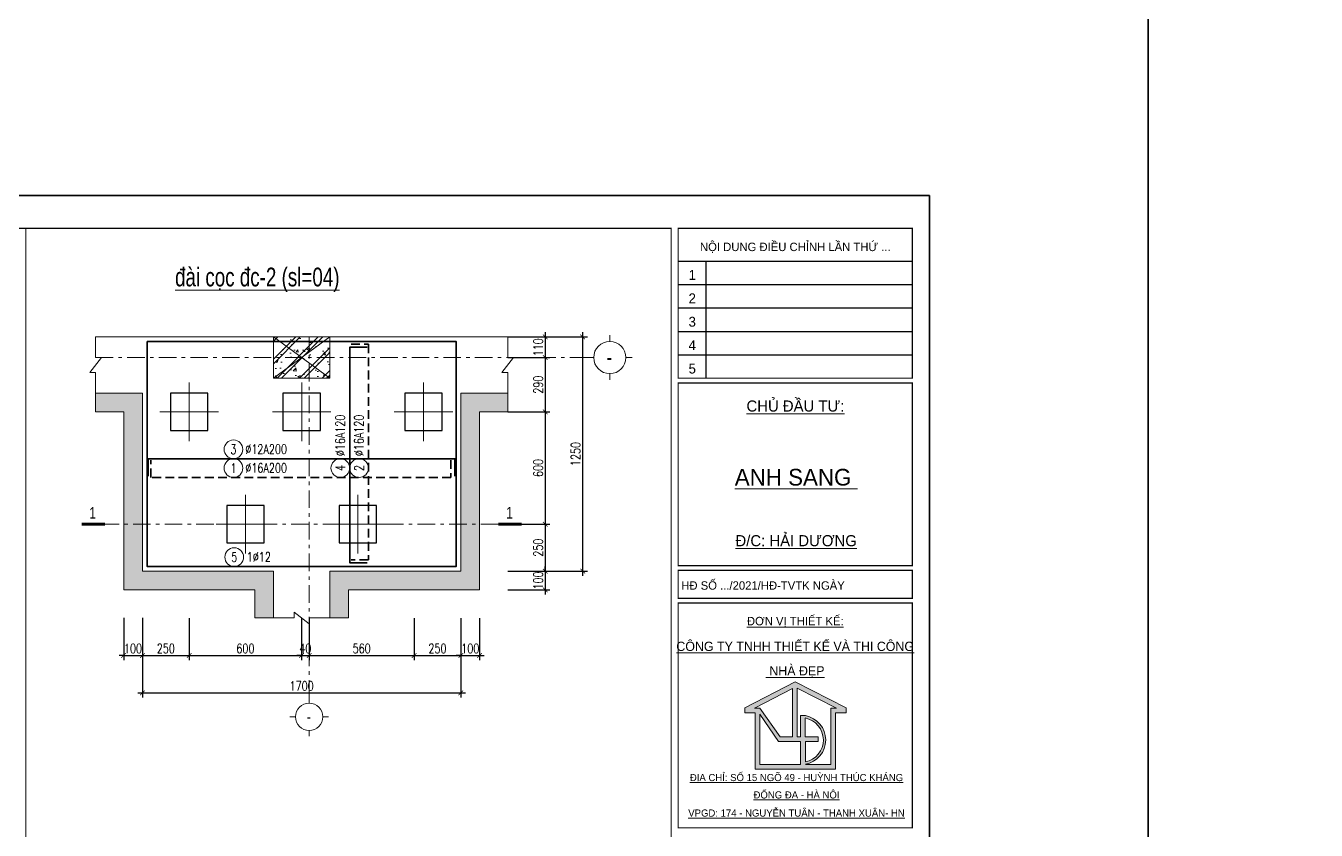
# Model space of a CAD drawing. Extents: x -2098986 to 943, y -1296280 to 73591.
# Drawn here: x -1649126 to -1621574, y -1069905 to -1052732 of the extents above; entities that cross this region are included whole.
import ezdxf
from ezdxf.enums import TextEntityAlignment as Align

# ---------------------------------------------------------------- set-up
doc = ezdxf.new("R2010")
doc.units = 0
doc.header["$LTSCALE"] = 150
doc.header["$PDMODE"] = 35
for name, pattern in [('_Tim', [9, 5, -1.5, 1, -1.5]), ('HIDDEN', [0.375, 0.25, -0.125]), ('HIDDEN2', [4.7625, 3.175, -1.5875])]:
    doc.linetypes.add(name, pattern=pattern)
doc.layers.get('0').update_dxf_attribs({"lineweight": 18})
doc.layers.get('Defpoints').update_dxf_attribs({"lineweight": 18})
for name, color, linetype, lineweight in [('05.Text', 253, 'Continuous', 18), ('09.Hatch', 250, 'Continuous', 5), ('11.Khung bo', 32, 'Continuous', 50), ('12.Khung', 36, 'Continuous', 25), ('KCVN-THAY', 7, 'Continuous', 25), ('LS-CAT', 30, 'Continuous', 20), ('LS-DIM', 251, 'Continuous', 13), ('LS-HATCH', 147, 'Continuous', 9), ('LS-TEXT', 60, 'Continuous', 20), ('LS-THAY', 7, 'Continuous', 20), ('LS-THEP', 3, 'Continuous', 35), ('LS-TRUC', 108, '_Tim', 9)]:
    doc.layers.add(name, color=color, linetype=linetype, lineweight=lineweight)
doc.layers.add('DIM', color=1, linetype='Continuous')
doc.layers.add('LS-COC', color=11, linetype='Continuous')
doc.layers.add('Tpl_Bound', color=1, linetype='Continuous', plot=False)
doc.styles.add('AVANT', font='')
doc.styles.add('KCVN-LEADER', font='vnromadi.shx', dxfattribs={"width": 0.7, "height": 4})
doc.styles.add('VnAvantH', font='')
doc.styles.add('vnsimpli', font='vnsimli.shx', dxfattribs={"width": 0.75})
doc.styles.get('AVANT').set_extended_font_data('.VnAvant')
doc.styles.get('VnAvantH').set_extended_font_data('.VnAvantH')
doc.dimstyles.new('D25', dxfattribs={"dimscale": 0, "dimtxt": 200, "dimasz": 100, "dimexe": 100, "dimexo": 0, "dimgap": 50, "dimtad": 1, "dimdec": 0, "dimlfac": 0.25, "dimdsep": 46, "dimtxsty": 'vnsimpli', "dimblk1": 'ARCHTICK', "dimblk2": 'ARCHTICK', "dimsah": 1, "dimcen": 0, "dimdle": 100, "dimclrd": 256, "dimclre": 256, "dimclrt": 60, "dimadec": 0, "dimazin": 0, "dimtfac": 0.004, "dimtdec": 0, "dimtix": 1, "dimtmove": 2, "dimatfit": 3, "dimldrblk": 'ARCHTICK', "dimfxl": 1, "dimtolj": 1, "dimarcsym": 0})

# ---------------------------------------------------------------- blocks, each defined once
blk = doc.blocks.new('*U4')
at = {"layer": 'KCVN-THAY', "color": 140}
blk.add_lwpolyline([(214871.76, 86966.68), (215381.8, 86966.68), (215381.8, 86579.68), (214871.76, 86579.68)], close=True, dxfattribs=at)
blk = doc.blocks.new('100')
at = {"layer": '09.Hatch'}
h = blk.add_hatch(color=3, dxfattribs=at)
h.paths.add_polyline_path([(1897639, -927180), (1897639, -927287), (1897855, -927287), (1897855, -928484), (1898824, -928484), (1899574, -928484), (1899574, -927287), (1899801, -927287), (1899801, -927179), (1898713, -926620)])
h.paths.add_polyline_path([(1898756, -926756), (1899596, -927187), (1899473, -927187), (1899473, -928384), (1898929, -928384, 0.834181), (1898929, -927344), (1898824, -927344), (1898824, -927797), (1898756, -927797)], flags=16)
h.paths.add_polyline_path([(1898656, -927796), (1898393, -927796), (1897956, -927186), (1897843, -927186), (1898656, -926763)], flags=16)
h.paths.add_polyline_path([(1898929, -928333), (1898929, -927898), (1899202, -927898), (1899202, -927797), (1898924, -927797), (1898924, -927395, -0.822042)], flags=16)
h.paths.add_polyline_path([(1898357, -927898), (1898824, -927898), (1898824, -928384), (1897956, -928384), (1897956, -927316)], flags=16)
at = {"layer": '05.Text'}
for p, q in [((1898713, -926620), (1897639, -927180)), ((1898656, -926763), (1897843, -927186)), ((1898656, -926763), (1897843, -927186)), ((1898656, -926763), (1897843, -927186)), ((1898656, -926763), (1898656, -927796)), ((1898656, -926763), (1898656, -927796)), ((1898656, -926763), (1898656, -927796)), ((1899801, -927179), (1898713, -926620)), ((1899801, -927179), (1898713, -926620)), ((1899801, -927179), (1898713, -926620)), ((1899596, -927187), (1898756, -926756)), ((1898756, -926756), (1898756, -927797)), ((1899596, -927187), (1898756, -926756)), ((1898756, -926756), (1898756, -927797)), ((1899596, -927187), (1898756, -926756)), ((1898756, -926756), (1898756, -927797)), ((1897639, -927180), (1897639, -927287)), ((1897639, -927287), (1897855, -927287)), ((1897843, -927186), (1897956, -927186)), ((1897855, -927287), (1897855, -928484)), ((1897956, -927186), (1897956, -927186)), ((1897956, -927186), (1898393, -927796)), ((1897956, -927316), (1897956, -928384)), ((1898357, -927898), (1897956, -927316)), ((1898824, -927797), (1898824, -927344)), ((1898824, -927797), (1898824, -927344)), ((1898824, -927344), (1898929, -927344)), ((1899473, -928384), (1899473, -927187)), ((1899473, -927187), (1899596, -927187)), ((1899473, -928384), (1899473, -927187)), ((1899473, -927187), (1899596, -927187)), ((1899473, -928384), (1899473, -927187)), ((1899473, -927187), (1899596, -927187)), ((1899574, -928484), (1899574, -927287)), ((1899574, -927287), (1899801, -927287)), ((1899801, -927287), (1899801, -927179)), ((1899801, -927287), (1899801, -927179)), ((1899801, -927287), (1899801, -927179)), ((1898924, -927395), (1898924, -927797)), ((1898824, -927898), (1898357, -927898)), ((1898393, -927796), (1898656, -927796)), ((1898756, -927797), (1898824, -927797)), ((1898824, -928384), (1898824, -927898)), ((1898924, -927797), (1899202, -927797)), ((1899202, -927898), (1898929, -927898)), ((1898929, -927898), (1898929, -928333)), ((1899202, -927797), (1899202, -927898)), ((1897855, -928484), (1898824, -928484)), ((1897956, -928384), (1898824, -928384)), ((1898824, -928484), (1899574, -928484)), ((1898929, -928384), (1899473, -928384))]:
    blk.add_line(p, q, dxfattribs=at)
for radius, start, end in [(528, 280.3316, 79.6684), (478, 281.4298, 79.1164), (478, 281.4298, 79.1164), (478, 281.4298, 79.1164)]:
    blk.add_arc((1898834, -927864), radius, start, end, dxfattribs=at)
at = {"layer": '11.Khung bo', "const_width": 26.7}
for points in [[(1860913, -945240), (1860913, -916940), (1896063, -916940), (1896063, -945240)], [(1860913, -945240), (1860913, -916940), (1896063, -916940), (1896063, -945240)], [(1860913, -945240), (1860913, -916940), (1896063, -916940), (1896063, -945240)], [(1896213, -920140), (1896213, -916940), (1901213, -916940), (1901213, -920140)], [(1896213, -920140), (1896213, -916940), (1901213, -916940), (1901213, -920140)], [(1896213, -920140), (1896213, -916940), (1901213, -916940), (1901213, -920140)], [(1896213, -924140), (1901213, -924140), (1901213, -920240), (1896213, -920240)], [(1896213, -924140), (1901213, -924140), (1901213, -920240), (1896213, -920240)], [(1896213, -924140), (1901213, -924140), (1901213, -920240), (1896213, -920240)], [(1896213, -924840), (1901213, -924840), (1901213, -924240), (1896213, -924240)], [(1896213, -924840), (1901213, -924840), (1901213, -924240), (1896213, -924240)], [(1896213, -924840), (1901213, -924840), (1901213, -924240), (1896213, -924240)], [(1896213, -929740), (1901213, -929740), (1901213, -924940), (1896213, -924940)], [(1896213, -929740), (1901213, -929740), (1901213, -924940), (1896213, -924940)], [(1896213, -929740), (1901213, -929740), (1901213, -924940), (1896213, -924940)]]:
    blk.add_lwpolyline(points, close=True, dxfattribs=at)
at = {"layer": '12.Khung'}
for p, q in [((1896213, -917640), (1901213, -917640)), ((1896213, -917640), (1901213, -917640)), ((1896213, -917640), (1901213, -917640)), ((1896813, -920140), (1896813, -917640)), ((1896813, -920140), (1896813, -917640)), ((1896813, -920140), (1896813, -917640)), ((1896213, -918140), (1901213, -918140)), ((1896213, -918140), (1901213, -918140)), ((1896213, -918140), (1901213, -918140)), ((1896213, -918640), (1901213, -918640)), ((1896213, -918640), (1901213, -918640)), ((1896213, -918640), (1901213, -918640)), ((1896213, -919140), (1901213, -919140)), ((1896213, -919140), (1901213, -919140)), ((1896213, -919140), (1901213, -919140)), ((1896213, -919640), (1901213, -919640)), ((1896213, -919640), (1901213, -919640)), ((1896213, -919640), (1901213, -919640))]:
    blk.add_line(p, q, dxfattribs=at)
blk.add_lwpolyline([(1901579, -945940), (1901579, -916240), (1859580, -916240), (1859580, -945940)], close=True, dxfattribs=at)
blk.add_lwpolyline([(1901579, -945940), (1901579, -916240), (1859580, -916240), (1859580, -945940)], close=True, dxfattribs=at)
blk.add_lwpolyline([(1901579, -945940), (1901579, -916240), (1859580, -916240), (1859580, -945940)], close=True, dxfattribs=at)
at = {"layer": '05.Text', "style": 'VnAvantH'}
for s, p in [('Néi dung ®iÒu chØnh lÇn thø ...', (1898713, -917329)), ('H§ sè .../2021/H§-TVTK ngµy ', (1898057, -924540))]:
    blk.add_text(s, height=180, dxfattribs=at).set_placement(p, align=Align.MIDDLE)
at = {"layer": '05.Text'}
for s, height, style, p in [('1', 210, 'AVANT', (1896513, -918040)), ('2', 210, 'AVANT', (1896513, -918540)), ('3', 210, 'AVANT', (1896513, -919040)), ('4', 210, 'AVANT', (1896513, -919540)), ('5', 210, 'AVANT', (1896513, -920040)), ('%%uChñ ®Çu t\xad:', 237.6, 'VnAvantH', (1898716, -920853)), ('%%Uanh sang ', 356.4, 'VnAvantH', (1898732, -922432)), ('%%U®/c: h¶i d\xad¬ng', 237.6, 'VnAvantH', (1898732, -923728)), ('%%U®¬n vÞ thiÕt kÕ:', 180, 'VnAvantH', (1898713, -925416)), ('%%Uc«ng ty tnhh thiÕt kÕ vµ thi c«ng', 198, 'VnAvantH', (1898711, -925964)), ('%%U nhµ ®Ñp', 198, 'VnAvantH', (1898711, -926487)), ('%%U®Þa chØ: sè 15 ngâ 49 - huúnh thóc kh¸ng', 152.46, 'VnAvantH', (1898739, -928742)), ('%%U®èng ®a - hµ néi', 152.46, 'VnAvantH', (1898739, -929113)), ('%%Uvpgd: 174 - nguyÔn tu©n - thanh xu©n- hn', 152.46, 'VnAvantH', (1898739, -929500))]:
    blk.add_text(s, height=height, dxfattribs=dict(at, style=style)).set_placement(p, align=Align.CENTER)
blk = doc.blocks.new('A$C287A59E2')
at = {"layer": 'LS-COC', "linetype": 'HIDDEN2', "ltscale": 0.04}
blk.add_lwpolyline([(0.75, 3.417), (3.417, 3.417), (3.417, 0.75), (0.75, 0.75)], close=True, dxfattribs=at)
at = {"layer": 'LS-TRUC', "linetype": '_Tim', "ltscale": 200}
for p, q in [((2.083, 0), (2.083, 4.167)), ((0, 2.083), (4.167, 2.083))]:
    blk.add_line(p, q, dxfattribs=at)
blk = doc.blocks.new('A$C0F04115F')
at = {"layer": 'LS-THAY'}
for p, q in [((-380, 380), (-380, 530)), ((-760, 0), (-910, 0)), ((0, 0), (150, 0)), ((-380, -380), (-380, -530))]:
    blk.add_line(p, q, dxfattribs=at)
blk.add_circle((-380, 0), 380, dxfattribs=at)
blk = doc.blocks.new('_ArchTick')
at = {"layer": 'DIM', "color": 0, "const_width": 0.15}
blk.add_lwpolyline([(-0.5, -0.5), (0.5, 0.5)], dxfattribs=at)
blk = doc.blocks.new('*D978')
at = {"layer": 'Defpoints', "color": 0, "transparency": 16777216}
for p in [(-1647036, -1065375), (-1646636, -1065375), (-1646636, -1066175)]:
    blk.add_point(p, dxfattribs=at)
at = {"layer": 'LS-DIM', "lineweight": -2, "transparency": 16777216}
for p, q in [((-1647036, -1065375), (-1647036, -1066275)), ((-1646636, -1065375), (-1646636, -1066275)), ((-1647036, -1066175), (-1647136, -1066175)), ((-1647036, -1066175), (-1646636, -1066175)), ((-1646636, -1066175), (-1646536, -1066175))]:
    blk.add_line(p, q, dxfattribs=at)
at = {"layer": 'LS-DIM', "lineweight": -2, "transparency": 16777216, "xscale": 100, "yscale": 100, "zscale": 100}
blk.add_blockref('_ArchTick', (-1647036, -1066175), dxfattribs=at)
at = {"layer": 'LS-DIM', "lineweight": -2, "transparency": 16777216, "xscale": 100, "yscale": 100, "zscale": 100, "rotation": 180}
blk.add_blockref('_ArchTick', (-1646636, -1066175), dxfattribs=at)
at = {"layer": 'LS-DIM', "color": 60, "transparency": 16777216, "insert": (-1646836, -1066025), "char_height": 200, "attachment_point": 5, "style": 'vnsimpli'}
blk.add_mtext('\\A1;100', dxfattribs=at)
blk = doc.blocks.new('*D979')
at = {"layer": 'Defpoints', "color": 0, "transparency": 16777216}
for p in [(-1646636, -1065376), (-1645636, -1065376), (-1645636, -1066175)]:
    blk.add_point(p, dxfattribs=at)
at = {"layer": 'LS-DIM', "lineweight": -2, "transparency": 16777216}
for p, q in [((-1646636, -1065376), (-1646636, -1066275)), ((-1645636, -1065376), (-1645636, -1066275)), ((-1646736, -1066175), (-1645536, -1066175))]:
    blk.add_line(p, q, dxfattribs=at)
at = {"layer": 'LS-DIM', "lineweight": -2, "transparency": 16777216, "xscale": 100, "yscale": 100, "zscale": 100, "rotation": 180}
blk.add_blockref('_ArchTick', (-1646636, -1066175), dxfattribs=at)
at = {"layer": 'LS-DIM', "lineweight": -2, "transparency": 16777216, "xscale": 100, "yscale": 100, "zscale": 100}
blk.add_blockref('_ArchTick', (-1645636, -1066175), dxfattribs=at)
at = {"layer": 'LS-DIM', "color": 60, "transparency": 16777216, "insert": (-1646136, -1066025), "char_height": 200, "attachment_point": 5, "style": 'vnsimpli'}
blk.add_mtext('\\A1;250', dxfattribs=at)
blk = doc.blocks.new('*D980')
at = {"layer": 'Defpoints', "color": 0, "transparency": 16777216}
for p in [(-1645636, -1065376), (-1643236, -1065376), (-1643236, -1066175)]:
    blk.add_point(p, dxfattribs=at)
at = {"layer": 'LS-DIM', "lineweight": -2, "transparency": 16777216}
for p, q in [((-1645636, -1065376), (-1645636, -1066275)), ((-1643236, -1065376), (-1643236, -1066275)), ((-1645736, -1066175), (-1643136, -1066175))]:
    blk.add_line(p, q, dxfattribs=at)
at = {"layer": 'LS-DIM', "lineweight": -2, "transparency": 16777216, "xscale": 100, "yscale": 100, "zscale": 100, "rotation": 180}
blk.add_blockref('_ArchTick', (-1645636, -1066175), dxfattribs=at)
at = {"layer": 'LS-DIM', "lineweight": -2, "transparency": 16777216, "xscale": 100, "yscale": 100, "zscale": 100}
blk.add_blockref('_ArchTick', (-1643236, -1066175), dxfattribs=at)
at = {"layer": 'LS-DIM', "color": 60, "transparency": 16777216, "insert": (-1644436, -1066025), "char_height": 200, "attachment_point": 5, "style": 'vnsimpli'}
blk.add_mtext('\\A1;600', dxfattribs=at)
blk = doc.blocks.new('*D981')
at = {"layer": 'Defpoints', "color": 0, "transparency": 16777216}
for p in [(-1643076, -1065375), (-1640836, -1065376), (-1640836, -1066175)]:
    blk.add_point(p, dxfattribs=at)
at = {"layer": 'LS-DIM', "lineweight": -2, "transparency": 16777216}
for p, q in [((-1643076, -1065375), (-1643076, -1066275)), ((-1640836, -1065376), (-1640836, -1066275)), ((-1643176, -1066175), (-1640736, -1066175))]:
    blk.add_line(p, q, dxfattribs=at)
at = {"layer": 'LS-DIM', "lineweight": -2, "transparency": 16777216, "xscale": 100, "yscale": 100, "zscale": 100, "rotation": 180}
blk.add_blockref('_ArchTick', (-1643076, -1066175), dxfattribs=at)
at = {"layer": 'LS-DIM', "lineweight": -2, "transparency": 16777216, "xscale": 100, "yscale": 100, "zscale": 100}
blk.add_blockref('_ArchTick', (-1640836, -1066175), dxfattribs=at)
at = {"layer": 'LS-DIM', "color": 60, "transparency": 16777216, "insert": (-1641956, -1066025), "char_height": 200, "attachment_point": 5, "style": 'vnsimpli'}
blk.add_mtext('\\A1;560', dxfattribs=at)
blk = doc.blocks.new('*D982')
at = {"layer": 'Defpoints', "color": 0, "transparency": 16777216}
for p in [(-1640836, -1065376), (-1639836, -1065376), (-1639836, -1066175)]:
    blk.add_point(p, dxfattribs=at)
at = {"layer": 'LS-DIM', "lineweight": -2, "transparency": 16777216}
for p, q in [((-1640836, -1065376), (-1640836, -1066275)), ((-1639836, -1065376), (-1639836, -1066275)), ((-1640936, -1066175), (-1639736, -1066175))]:
    blk.add_line(p, q, dxfattribs=at)
at = {"layer": 'LS-DIM', "lineweight": -2, "transparency": 16777216, "xscale": 100, "yscale": 100, "zscale": 100, "rotation": 180}
blk.add_blockref('_ArchTick', (-1640836, -1066175), dxfattribs=at)
at = {"layer": 'LS-DIM', "lineweight": -2, "transparency": 16777216, "xscale": 100, "yscale": 100, "zscale": 100}
blk.add_blockref('_ArchTick', (-1639836, -1066175), dxfattribs=at)
at = {"layer": 'LS-DIM', "color": 60, "transparency": 16777216, "insert": (-1640336, -1066025), "char_height": 200, "attachment_point": 5, "style": 'vnsimpli'}
blk.add_mtext('\\A1;250', dxfattribs=at)
blk = doc.blocks.new('*D983')
at = {"layer": 'Defpoints', "color": 0, "transparency": 16777216}
for p in [(-1639836, -1065376), (-1639436, -1065376), (-1639436, -1066175)]:
    blk.add_point(p, dxfattribs=at)
at = {"layer": 'LS-DIM', "lineweight": -2, "transparency": 16777216}
for p, q in [((-1639836, -1065376), (-1639836, -1066275)), ((-1639436, -1065376), (-1639436, -1066275)), ((-1639836, -1066175), (-1639936, -1066175)), ((-1639836, -1066175), (-1639436, -1066175)), ((-1639436, -1066175), (-1639336, -1066175))]:
    blk.add_line(p, q, dxfattribs=at)
at = {"layer": 'LS-DIM', "lineweight": -2, "transparency": 16777216, "xscale": 100, "yscale": 100, "zscale": 100}
blk.add_blockref('_ArchTick', (-1639836, -1066175), dxfattribs=at)
at = {"layer": 'LS-DIM', "lineweight": -2, "transparency": 16777216, "xscale": 100, "yscale": 100, "zscale": 100, "rotation": 180}
blk.add_blockref('_ArchTick', (-1639436, -1066175), dxfattribs=at)
at = {"layer": 'LS-DIM', "color": 60, "transparency": 16777216, "insert": (-1639636, -1066025), "char_height": 200, "attachment_point": 5, "style": 'vnsimpli'}
blk.add_mtext('\\A1;100', dxfattribs=at)
blk = doc.blocks.new('*D984')
at = {"layer": 'Defpoints', "color": 0, "transparency": 16777216}
for p in [(-1646636, -1065376), (-1639836, -1065376), (-1639836, -1066975)]:
    blk.add_point(p, dxfattribs=at)
at = {"layer": 'LS-DIM', "lineweight": -2, "transparency": 16777216}
for p, q in [((-1646636, -1065376), (-1646636, -1067075)), ((-1639836, -1065376), (-1639836, -1067075)), ((-1646736, -1066975), (-1639736, -1066975))]:
    blk.add_line(p, q, dxfattribs=at)
at = {"layer": 'LS-DIM', "lineweight": -2, "transparency": 16777216, "xscale": 100, "yscale": 100, "zscale": 100, "rotation": 180}
blk.add_blockref('_ArchTick', (-1646636, -1066975), dxfattribs=at)
at = {"layer": 'LS-DIM', "lineweight": -2, "transparency": 16777216, "xscale": 100, "yscale": 100, "zscale": 100}
blk.add_blockref('_ArchTick', (-1639836, -1066975), dxfattribs=at)
at = {"layer": 'LS-DIM', "color": 60, "transparency": 16777216, "insert": (-1643236, -1066825), "char_height": 200, "attachment_point": 5, "style": 'vnsimpli'}
blk.add_mtext('\\A1;1700', dxfattribs=at)
blk = doc.blocks.new('*D985')
at = {"layer": 'Defpoints', "color": 0, "transparency": 16777216}
for p in [(-1638836, -1059375), (-1638836, -1059815), (-1638036, -1059815)]:
    blk.add_point(p, dxfattribs=at)
at = {"layer": 'LS-DIM', "lineweight": -2, "transparency": 16777216}
for p, q in [((-1638036, -1059275), (-1638036, -1059915)), ((-1638836, -1059375), (-1637936, -1059375)), ((-1638836, -1059815), (-1637936, -1059815))]:
    blk.add_line(p, q, dxfattribs=at)
at = {"layer": 'LS-DIM', "lineweight": -2, "transparency": 16777216, "xscale": 100, "yscale": 100, "zscale": 100}
for p, rotation in [((-1638036, -1059375), 90), ((-1638036, -1059815), 270)]:
    blk.add_blockref('_ArchTick', p, dxfattribs=dict(at, rotation=rotation))
at = {"layer": 'LS-DIM', "color": 60, "transparency": 16777216, "insert": (-1638186, -1059595), "char_height": 200, "attachment_point": 5, "rotation": 90, "style": 'vnsimpli'}
blk.add_mtext('\\A1;110', dxfattribs=at)
blk = doc.blocks.new('*D986')
at = {"layer": 'Defpoints', "color": 0, "transparency": 16777216}
for p in [(-1638836, -1059815), (-1638836, -1060975), (-1638036, -1060975)]:
    blk.add_point(p, dxfattribs=at)
at = {"layer": 'LS-DIM', "lineweight": -2, "transparency": 16777216}
for p, q in [((-1638836, -1059815), (-1637936, -1059815)), ((-1638036, -1059715), (-1638036, -1061075)), ((-1638836, -1060975), (-1637936, -1060975))]:
    blk.add_line(p, q, dxfattribs=at)
at = {"layer": 'LS-DIM', "lineweight": -2, "transparency": 16777216, "xscale": 100, "yscale": 100, "zscale": 100}
for p, rotation in [((-1638036, -1059815), 90), ((-1638036, -1060975), 270)]:
    blk.add_blockref('_ArchTick', p, dxfattribs=dict(at, rotation=rotation))
at = {"layer": 'LS-DIM', "color": 60, "transparency": 16777216, "insert": (-1638186, -1060395), "char_height": 200, "attachment_point": 5, "rotation": 90, "style": 'vnsimpli'}
blk.add_mtext('\\A1;290', dxfattribs=at)
blk = doc.blocks.new('*D987')
at = {"layer": 'Defpoints', "color": 0, "transparency": 16777216}
for p in [(-1638836, -1060975), (-1638836, -1063373), (-1638036, -1063373)]:
    blk.add_point(p, dxfattribs=at)
at = {"layer": 'LS-DIM', "lineweight": -2, "transparency": 16777216}
for p, q in [((-1638836, -1060975), (-1637936, -1060975)), ((-1638036, -1060875), (-1638036, -1063473)), ((-1638836, -1063373), (-1637936, -1063373))]:
    blk.add_line(p, q, dxfattribs=at)
at = {"layer": 'LS-DIM', "lineweight": -2, "transparency": 16777216, "xscale": 100, "yscale": 100, "zscale": 100}
for p, rotation in [((-1638036, -1060975), 90), ((-1638036, -1063373), 270)]:
    blk.add_blockref('_ArchTick', p, dxfattribs=dict(at, rotation=rotation))
at = {"layer": 'LS-DIM', "color": 60, "transparency": 16777216, "insert": (-1638186, -1062174), "char_height": 200, "attachment_point": 5, "rotation": 90, "style": 'vnsimpli'}
blk.add_mtext('\\A1;600', dxfattribs=at)
blk = doc.blocks.new('*D988')
at = {"layer": 'Defpoints', "color": 0, "transparency": 16777216}
for p in [(-1638836, -1063373), (-1638836, -1064375), (-1638036, -1064375)]:
    blk.add_point(p, dxfattribs=at)
at = {"layer": 'LS-DIM', "lineweight": -2, "transparency": 16777216}
for p, q in [((-1638836, -1063373), (-1637936, -1063373)), ((-1638036, -1063273), (-1638036, -1064475)), ((-1638836, -1064375), (-1637936, -1064375))]:
    blk.add_line(p, q, dxfattribs=at)
at = {"layer": 'LS-DIM', "lineweight": -2, "transparency": 16777216, "xscale": 100, "yscale": 100, "zscale": 100}
for p, rotation in [((-1638036, -1063373), 90), ((-1638036, -1064375), 270)]:
    blk.add_blockref('_ArchTick', p, dxfattribs=dict(at, rotation=rotation))
at = {"layer": 'LS-DIM', "color": 60, "transparency": 16777216, "insert": (-1638186, -1063874), "char_height": 200, "attachment_point": 5, "rotation": 90, "style": 'vnsimpli'}
blk.add_mtext('\\A1;250', dxfattribs=at)
blk = doc.blocks.new('*D989')
at = {"layer": 'Defpoints', "color": 0, "transparency": 16777216}
for p in [(-1638836, -1064375), (-1638836, -1064775), (-1638036, -1064775)]:
    blk.add_point(p, dxfattribs=at)
at = {"layer": 'LS-DIM', "lineweight": -2, "transparency": 16777216}
for p, q in [((-1638036, -1064375), (-1638036, -1064275)), ((-1638836, -1064375), (-1637936, -1064375)), ((-1638036, -1064375), (-1638036, -1064775)), ((-1638836, -1064775), (-1637936, -1064775)), ((-1638036, -1064775), (-1638036, -1064875))]:
    blk.add_line(p, q, dxfattribs=at)
at = {"layer": 'LS-DIM', "lineweight": -2, "transparency": 16777216, "xscale": 100, "yscale": 100, "zscale": 100}
for p, rotation in [((-1638036, -1064375), 270), ((-1638036, -1064775), 90)]:
    blk.add_blockref('_ArchTick', p, dxfattribs=dict(at, rotation=rotation))
at = {"layer": 'LS-DIM', "color": 60, "transparency": 16777216, "insert": (-1638186, -1064575), "char_height": 200, "attachment_point": 5, "rotation": 90, "style": 'vnsimpli'}
blk.add_mtext('\\A1;100', dxfattribs=at)
blk = doc.blocks.new('*D990')
at = {"layer": 'Defpoints', "color": 0, "transparency": 16777216}
for p in [(-1638836, -1059375), (-1637236, -1059375), (-1638836, -1064375)]:
    blk.add_point(p, dxfattribs=at)
at = {"layer": 'LS-DIM', "lineweight": -2, "transparency": 16777216}
for p, q in [((-1637236, -1064475), (-1637236, -1059275)), ((-1638836, -1059375), (-1637136, -1059375)), ((-1638836, -1064375), (-1637136, -1064375))]:
    blk.add_line(p, q, dxfattribs=at)
at = {"layer": 'LS-DIM', "lineweight": -2, "transparency": 16777216, "xscale": 100, "yscale": 100, "zscale": 100}
for p, rotation in [((-1637236, -1059375), 90), ((-1637236, -1064375), 270)]:
    blk.add_blockref('_ArchTick', p, dxfattribs=dict(at, rotation=rotation))
at = {"layer": 'LS-DIM', "color": 60, "transparency": 16777216, "insert": (-1637386, -1061875), "char_height": 200, "attachment_point": 5, "rotation": 90, "style": 'vnsimpli'}
blk.add_mtext('\\A1;1250', dxfattribs=at)
blk = doc.blocks.new('Ghichuthep3')
at = {"layer": 'LS-THAY'}
for centre in [(0, 200), (0, -200)]:
    blk.add_circle(centre, 200, dxfattribs=at)
at = {"layer": 'LS-TEXT', "style": 'vnsimpli', "width": 0.75}
for tag, p in [('SH2', (0, 200)), ('SH1', (0, -200))]:
    blk.add_attdef(tag, text='', height=200, dxfattribs=at).set_placement(p, align=Align.MIDDLE)
for tag, p in [('QCT2', (254, 103)), ('QCT1', (254, -297))]:
    blk.add_attdef(tag, p, '', height=200, dxfattribs=at)
blk = doc.blocks.new('Ghichuthep1')
at = {"layer": 'LS-THAY'}
blk.add_circle((0, 200), 200, dxfattribs=at)
at = {"layer": 'LS-TEXT', "style": 'vnsimpli', "width": 0.75}
blk.add_attdef('SH', text='', height=200, dxfattribs=at).set_placement((0, 200), align=Align.MIDDLE)
blk.add_attdef('QCT', (269, 103), '', height=200, dxfattribs=at)
blk = doc.blocks.new('*D1003')
at = {"layer": 'Defpoints', "color": 0, "transparency": 16777216}
for p in [(-1643236, -1065376), (-1643076, -1065376), (-1643076, -1066175)]:
    blk.add_point(p, dxfattribs=at)
at = {"layer": 'LS-DIM', "lineweight": -2, "transparency": 16777216}
for p, q in [((-1643236, -1065376), (-1643236, -1066275)), ((-1643076, -1065376), (-1643076, -1066275)), ((-1643236, -1066175), (-1643336, -1066175)), ((-1643236, -1066175), (-1643076, -1066175)), ((-1643076, -1066175), (-1642976, -1066175))]:
    blk.add_line(p, q, dxfattribs=at)
at = {"layer": 'LS-DIM', "lineweight": -2, "transparency": 16777216, "xscale": 100, "yscale": 100, "zscale": 100}
blk.add_blockref('_ArchTick', (-1643236, -1066175), dxfattribs=at)
at = {"layer": 'LS-DIM', "lineweight": -2, "transparency": 16777216, "xscale": 100, "yscale": 100, "zscale": 100, "rotation": 180}
blk.add_blockref('_ArchTick', (-1643076, -1066175), dxfattribs=at)
at = {"layer": 'LS-DIM', "color": 60, "transparency": 16777216, "insert": (-1643156, -1066025), "char_height": 200, "attachment_point": 5, "style": 'vnsimpli'}
blk.add_mtext('\\A1;40', dxfattribs=at)

msp = doc.modelspace()

# ---------------------------------------------------------------- hatches: boundary and pattern name
at = {"layer": 'LS-HATCH'}
h = msp.add_hatch(dxfattribs=at)
h.set_pattern_fill('BT-01', color=256, scale=80, style=0, pattern_type=2)
h.set_pattern_definition([(50, (-493330.24, 1838385.83), (573.808146, -50.20171), [60, -660]), (355, (-493330.24, 1838385.8), (-111.00107, 601.75371), [48, -528]), (100.4514, (-493282.4, 1838381.64), (462.80751, 551.55163), [50.99215, -560.91369]), (46.1842, (-493330.24, 1838545.8), (853.79284, -132.41521), [90, -990]), (96.6356, (-493259.1, 1838534.8), (747.73016, 779.2943), [76.48823, -841.3704]), (351.1842, (-493330.2, 1838545.8), (747.72956, 779.29488), [72, -792]), (21, (-493250.24, 1838505.83), (477.52564, -322.09511), [60, -660]), (326, (-493250.24, 1838505.8), (194.65227, 580.12004), [48, -528]), (71.4514, (-493210.45, 1838479), (672.1781, 258.0244), [50.99215, -560.91369]), (37.5, (-493330.24, 1838385.83), (9.727884, 266.315083), [0, -521.6, 0, -536, 0, -530]), (7.5, (-493330.24, 1838385.83), (210.45563, 315.52937), [0, -305.6, 0, -509.6, 0, -202]), (327.5, (-493508.64, 1838385.83), (427.057949, -18.043897), [0, -200, 0, -624, 0, -828]), (317.5, (-493588.64, 1838385.83), (466.548935, 80.083986), [0, -260, 0, -414.4, 0, -588]), (45, (-493330.24, 1838385.83), (-240.416306, 240.416306), []), (45, (-493330.24, 1838483.83), (-240.416306, 240.416306), [])])
h.paths.add_polyline_path([(-1642635.8, -1059375.1), (-1642635.8, -1060255.1), (-1643835.8, -1060255.1), (-1643835.8, -1059375.1)])
h = msp.add_hatch(dxfattribs=at)
h.set_pattern_fill('AR-CONC', color=256, scale=2, style=0)
h.set_pattern_definition([(50, (-1393202.46, -265566.8), (364.36934, -31.87817), [38.1, -419.1]), (355, (-1393202.46, -265566.8), (-70.48565, 382.11329), [30.48, -335.28]), (100.451, (-1393172.1, -265569.46), (293.885, 350.23338), [32.38, -356.18]), (46.1842, (-1393202.46, -265465.2), (542.15808, -84.08466), [57.15, -628.65]), (96.6356, (-1393157.3, -265472.2), (474.80847, 494.8511), [48.57, -534.27]), (351.184, (-1393202.46, -265465.2), (474.8092, 494.85024), [45.72, -502.92]), (21, (-1393151.66, -265490.6), (303.22976, -204.53104), [38.1, -419.1]), (326, (-1393151.66, -265490.6), (123.60406, 368.37593), [30.48, -335.28]), (71.4514, (-1393126.4, -265507.65), (426.83298, 163.84572), [32.38, -356.18]), (37.5, (-1393202.46, -265566.8), (6.177207, 169.110078), [0, -331.216, 0, -340.36, 0, -336.55]), (7.5, (-1393202.46, -265566.8), (133.639325, 200.36115), [0, -194.056, 0, -323.596, 0, -128.27]), (327.5, (-1393315.75, -265566.8), (271.18119, -11.457488), [0, -127, 0, -396.24, 0, -525.78]), (317.5, (-1393366.55, -265566.8), (296.25836, 50.85298), [0, -165.1, 0, -263.144, 0, -373.38])])
h.paths.add_polyline_path([(-1639435.8, -1060975.1), (-1638835.8, -1060975.1), (-1638835.8, -1060575.1), (-1639835.8, -1060575.1), (-1639835.8, -1064375.1), (-1642635.8, -1064375.1), (-1642635.8, -1065375.1), (-1642235.8, -1065375.1), (-1642235.8, -1064775.1), (-1639435.8, -1064775.1)])
h.paths.add_polyline_path([(-1643835.8, -1064375.1), (-1646635.8, -1064375.1), (-1646635.8, -1060575.1), (-1647635.8, -1060575.1), (-1647635.8, -1060975.1), (-1647035.8, -1060975.1), (-1647035.8, -1064775.1), (-1644235.8, -1064775.1), (-1644235.8, -1065375.1), (-1643835.8, -1065375.1)])

# ---------------------------------------------------------------- linework, layer by layer
at = {"layer": 'LS-CAT'}
msp.add_lwpolyline([(-1642635.8, -1059375.1), (-1642635.8, -1060255.1), (-1643835.8, -1060255.1), (-1643835.8, -1059375.1)], close=True, dxfattribs=at)
at = {"layer": 'LS-DIM'}
for points in [[(-1647635.8, -1059375.1), (-1647635.8, -1059815.1), (-1647510.1, -1059815.1), (-1647762.3, -1060130.4), (-1647635.8, -1060130.4), (-1647635.8, -1060975.1)], [(-1638835.8, -1059375.1), (-1638835.8, -1059815.1), (-1638710.1, -1059815.1), (-1638962.3, -1060130.4), (-1638835.8, -1060130.4), (-1638835.8, -1060975.1)], [(-1644235, -1065375.1), (-1643393.4, -1065375.1), (-1643393.4, -1065249), (-1643078.1, -1065501.3), (-1643078.1, -1065375.1), (-1642235.8, -1065375.1)]]:
    msp.add_lwpolyline(points, dxfattribs=at)
for points in [[(-1643835.8, -1064375.1), (-1646635.8, -1064375.1), (-1646635.8, -1060575.1), (-1647635.8, -1060575.1), (-1647635.8, -1060975.1), (-1647035.8, -1060975.1), (-1647035.8, -1064775.1), (-1644235.8, -1064775.1), (-1644235.8, -1065375.1), (-1643835.8, -1065375.1)], [(-1639435.8, -1060975.1), (-1638835.8, -1060975.1), (-1638835.8, -1060575.1), (-1639835.8, -1060575.1), (-1639835.8, -1064375.1), (-1642635.8, -1064375.1), (-1642635.8, -1065375.1), (-1642235.8, -1065375.1), (-1642235.8, -1064775.1), (-1639435.8, -1064775.1)]]:
    msp.add_lwpolyline(points, close=True, dxfattribs=at)
at = {"layer": 'LS-HATCH'}
for p, q in [((-1642635.8, -1060255.1), (-1643835.8, -1059375.1)), ((-1642635.8, -1059375.1), (-1643835.8, -1060255.1))]:
    msp.add_line(p, q, dxfattribs=at)
at = {"layer": 'LS-TEXT', "const_width": 60}
for points in [[(-1647435.8, -1063373.2), (-1647936.2, -1063373.2)], [(-1638535.3, -1063373.2), (-1639035.8, -1063373.2)]]:
    msp.add_lwpolyline(points, dxfattribs=at)
at = {"layer": 'LS-THAY'}
msp.add_line((-1647635.8, -1059375.1), (-1638835.8, -1059375.1), dxfattribs=at)
msp.add_lwpolyline([(-1649125.9, -1057055.5), (-1635346.5, -1057055.5), (-1635346.5, -1081505.5), (-1649125.9, -1081505.5)], close=True, dxfattribs=at)
for points in [[(-1647635.8, -1060575.1), (-1646635.8, -1060575.1), (-1646635.8, -1064375.1), (-1643835.8, -1064375.1), (-1643835.8, -1065375.1)], [(-1642635.8, -1065375.1), (-1642635.8, -1064375.1), (-1639835.8, -1064375.1), (-1639835.8, -1060575.1), (-1638835.8, -1060575.1)]]:
    msp.add_lwpolyline(points, dxfattribs=at)
at = {"layer": 'LS-THEP'}
msp.add_lwpolyline([(-1646535.8, -1059475.1), (-1639935.8, -1059475.1), (-1639935.8, -1064275.1), (-1646535.8, -1064275.1)], close=True, dxfattribs=at)
for points in [[(-1641838, -1059594.8), (-1642210, -1059594.8), (-1642210, -1064194.4), (-1641838, -1064194.4)], [(-1639964.4, -1062346.1), (-1639964.4, -1061974.2), (-1646516.1, -1061974.2), (-1646516.1, -1062346.1)]]:
    msp.add_lwpolyline(points, dxfattribs=at)
at = {"layer": 'LS-THEP', "linetype": 'HIDDEN', "ltscale": 5}
for points in [[(-1642182, -1059531.9), (-1641810, -1059531.9), (-1641810, -1064132.7), (-1642182, -1064132.7)], [(-1640050.6, -1062002.2), (-1640050.6, -1062374.2), (-1646456.2, -1062374.2), (-1646456.2, -1062002.2)]]:
    msp.add_lwpolyline(points, dxfattribs=at)
at = {"layer": 'LS-TRUC', "ltscale": 0.5}
for p, q in [((-1643075.8, -1067075.1), (-1643075.8, -1059375.1)), ((-1647635.8, -1059815.1), (-1637135.8, -1059815.1)), ((-1639035.8, -1063373.2), (-1647435.8, -1063373.2))]:
    msp.add_line(p, q, dxfattribs=at)
at = {"layer": 'Tpl_Bound', "color": 1}
msp.add_lwpolyline([(-1671829.9, -1086055.5), (-1671829.9, -1056355.5), (-1629829.9, -1056355.5), (-1629829.9, -1086055.5)], close=True, dxfattribs=at)

# ---------------------------------------------------------------- block references
at = {"rotation": 90}
msp.add_blockref('Ghichuthep3', (-1642210, -1062174.2), dxfattribs=at).add_auto_attribs({'SH1': '2', 'QCT1': '`16A120', 'SH2': '4', 'QCT2': '`16A120'})
for name, p, values in [('Ghichuthep3', (-1644692, -1061974.2), {'SH1': '1', 'QCT1': '`16A200', 'SH2': '3', 'QCT2': '`12A200'}), ('Ghichuthep1', (-1644676.7, -1064275.1), {'QCT': '1`12', 'SH': '5'})]:
    msp.add_blockref(name, p).add_auto_attribs(values)
at = {"layer": '05.Text', "xscale": 1.000009185772931, "yscale": 1.000009185772931, "zscale": 1.000009185772931}
msp.add_blockref('100', (-3531426.6, -140107), dxfattribs=at)
at = {"layer": 'Defpoints', "xscale": 100, "yscale": 100, "zscale": 100}
for p in [(-23163340.6, -9748442.8), (-23112336.3, -9748442.8)]:
    msp.add_blockref('*U4', p, dxfattribs=at)
at = {"layer": 'LS-COC', "xscale": -300, "yscale": 300, "zscale": 300}
for p in [(-1645010.8, -1061600.1), (-1642610.8, -1061600.1), (-1640010.8, -1061600.1), (-1643810.8, -1063998.2), (-1641410.8, -1063998.2)]:
    msp.add_blockref('A$C287A59E2', p, dxfattribs=at)
at = {"layer": 'LS-THAY'}
for p, xscale, yscale, zscale in [((-1636314.7, -1059815.1), 0.9018855998292565, 0.9018855998292565, 0.9018855998292565), ((-1642781.9, -1067485), 0.7730448000365868, 0.7730448000365868, 0.7730448000365868)]:
    msp.add_blockref('A$C0F04115F', p, dxfattribs=dict(at, xscale=xscale, yscale=yscale, zscale=zscale))

# ---------------------------------------------------------------- texts
at = {"layer": 'LS-TEXT', "style": 'KCVN-LEADER', "width": 0.75}
msp.add_text('%%U®µi cäc ®c-2 (sl=04)', height=400, dxfattribs=at).set_placement((-1645939.1, -1058295.1))
at = {"layer": 'LS-TEXT', "style": 'KCVN-LEADER', "width": 0.7}
for height, p in [(350, (-1636666.2, -1059804.5)), (300, (-1643083.1, -1067475.8))]:
    msp.add_text('-', height=height, dxfattribs=at).set_placement(p, align=Align.MIDDLE_CENTER)
at = {"layer": 'LS-TEXT', "style": 'KCVN-LEADER', "width": 0.75}
for p in [(-1647699.1, -1063254.7), (-1638798.6, -1063254.7)]:
    msp.add_text('1', height=250, dxfattribs=at).set_placement(p, align=Align.CENTER)

# ---------------------------------------------------------------- dimensions: what is measured, and where the dimension line sits
at = {"layer": 'LS-DIM'}
for base, p1, p2, picture, middle in [((-1638035.8, -1059815.1), (-1638835.8, -1059375.1), (-1638835.8, -1059815.1), '*D985', (-1638185.8, -1059595.1)), ((-1637235.8, -1059375.1), (-1638835.8, -1064375.1), (-1638835.8, -1059375.1), '*D990', (-1637385.8, -1061875.1)), ((-1638035.8, -1060975.1), (-1638835.8, -1059815.1), (-1638835.8, -1060975.1), '*D986', (-1638185.8, -1060395.1)), ((-1638035.8, -1063373.2), (-1638835.8, -1060975.1), (-1638835.8, -1063373.2), '*D987', (-1638185.8, -1062174.2)), ((-1638035.8, -1064375.1), (-1638835.8, -1063373.2), (-1638835.8, -1064375.1), '*D988', (-1638185.8, -1063874.2)), ((-1638035.8, -1064775.1), (-1638835.8, -1064375.1), (-1638835.8, -1064775.1), '*D989', (-1638185.8, -1064575.1))]:
    dim = msp.add_linear_dim(base=base, p1=p1, p2=p2, angle=90, dimstyle='D25', override={"dimscale": 1, "dimfxl": 100}, dxfattribs=at)
    dim.commit()
    dim.dimension.update_dxf_attribs({"geometry": picture, "text_midpoint": middle})
for base, p1, p2, picture, middle in [((-1646635.8, -1066175.1), (-1647035.8, -1065375.1), (-1646635.8, -1065375.1), '*D978', (-1646835.8, -1066025.1)), ((-1645635.8, -1066175.1), (-1646635.8, -1065376.1), (-1645635.8, -1065376.1), '*D979', (-1646135.8, -1066025.1)), ((-1639835.8, -1066975.1), (-1646635.8, -1065376.1), (-1639835.8, -1065376.1), '*D984', (-1643235.8, -1066825.1)), ((-1643235.8, -1066175.1), (-1645635.8, -1065376.1), (-1643235.8, -1065376.1), '*D980', (-1644435.8, -1066025.1)), ((-1643075.8, -1066175.1), (-1643235.8, -1065376.1), (-1643075.8, -1065376.1), '*D1003', (-1643155.8, -1066025.1)), ((-1640835.8, -1066175.1), (-1643075.8, -1065375.1), (-1640835.8, -1065376.1), '*D981', (-1641955.8, -1066025.1)), ((-1639835.8, -1066175.1), (-1640835.8, -1065376.1), (-1639835.8, -1065376.1), '*D982', (-1640335.8, -1066025.1)), ((-1639435.8, -1066175.1), (-1639835.8, -1065376.1), (-1639435.8, -1065376.1), '*D983', (-1639635.8, -1066025.1))]:
    dim = msp.add_linear_dim(base=base, p1=p1, p2=p2, dimstyle='D25', override={"dimscale": 1}, dxfattribs=at)
    dim.commit()
    dim.dimension.update_dxf_attribs({"geometry": picture, "text_midpoint": middle})

doc.saveas('drawing.dxf')
